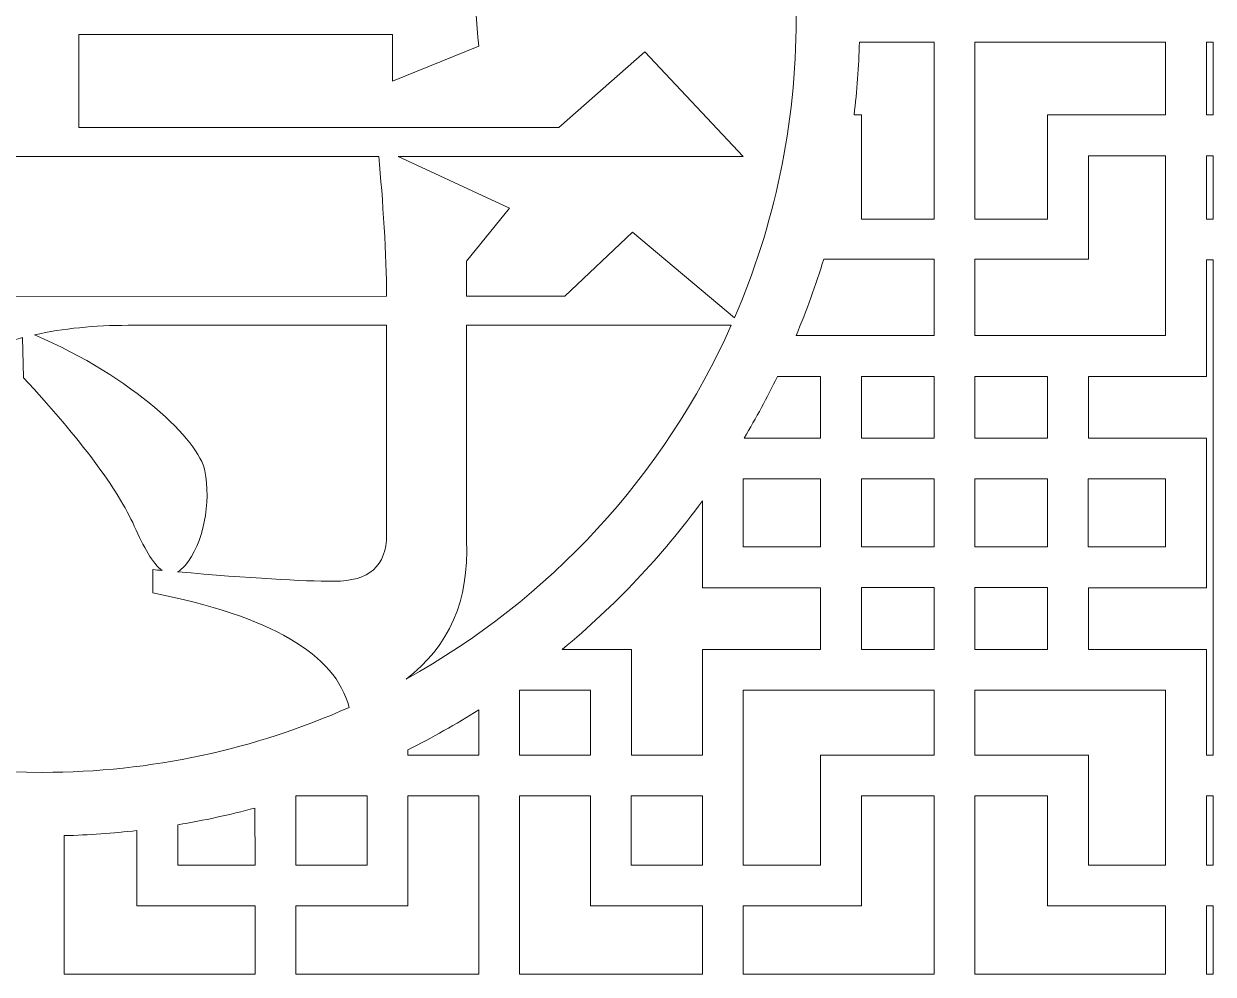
# Model space of a CAD drawing. Header units: centimetres. Extents: x -193 to 324, y -200 to 64.
# Drawn here: x 272 to 324.4, y -110 to -68.2 of the extents above; entities that cross this region are included whole.
import ezdxf

# ---------------------------------------------------------------- set-up
doc = ezdxf.new("R2010")
doc.units = ezdxf.units.CM
doc.header["$MEASUREMENT"] = 0
doc.layers.add('layer 1', color=7, linetype='Continuous')

msp = doc.modelspace()

# ---------------------------------------------------------------- linework, layer by layer
at = {"layer": 'layer 1', "color": 114, "lineweight": 9}
for points, knots in [([(241.86105, -56.05017), (240.44517, -59.74062), (239.66921, -63.74784), (239.66921, -67.93592), (239.66921, -67.93592), (239.66921, -76.98989), (243.29544, -85.19863), (249.17445, -91.18865), (249.17445, -91.18865), (249.23373, -89.27847), (249.26458, -87.60962), (249.26458, -86.18448), (249.26458, -86.18448), (249.26458, -83.70149), (249.17207, -80.92314), (248.99861, -77.84948), (248.99861, -77.84948), (248.99861, -77.84948), (252.79146, -79.89494), (252.79146, -79.89494), (252.79146, -79.89494), (252.79146, -79.89494), (263.08303, -79.89494), (263.08303, -79.89494), (263.08303, -79.89494), (263.08303, -79.89494), (264.71349, -77.84948), (264.71349, -77.84948), (264.71349, -77.84948), (264.71349, -77.84948), (268.88091, -80.18392), (268.88091, -80.18392), (268.88091, -80.18392), (268.88091, -80.18392), (288.02563, -80.15746), (288.02563, -80.15746), (288.02563, -80.15746), (288.02563, -78.4085), (287.85691, -75.86062), (287.68452, -73.99918), (287.68452, -73.99918), (287.68452, -73.99918), (249.80807, -73.99919), (249.80807, -73.99919), (249.80807, -73.99919), (247.81914, -73.99919), (246.01522, -74.26171), (244.38475, -74.77581), (244.38475, -74.77581), (244.38475, -74.77581), (242.22237, -72.7194), (242.22237, -72.7194), (242.22237, -72.7194), (242.22237, -72.7194), (270.94625, -72.7194), (270.94625, -72.7194), (270.94625, -72.7194), (270.94625, -72.7194), (270.94625, -68.61753), (270.94625, -68.61753), (270.94625, -68.61753), (270.94625, -68.61753), (257.12779, -68.61753), (257.12779, -68.61753), (257.12779, -68.61753), (257.12779, -68.61753), (257.12779, -70.15984), (257.12779, -70.15984), (257.12779, -70.15984), (257.12779, -70.15984), (253.05742, -70.92552), (253.05742, -70.92552), (253.05742, -70.92552), (253.24244, -68.86912), (253.33495, -66.91116), (253.33495, -65.02976), (253.33495, -65.02976), (253.33495, -63.14837), (253.24244, -61.17948), (253.05742, -59.13401), (253.05742, -59.13401), (253.05742, -59.13401), (256.85027, -60.66537), (256.85027, -60.66537), (256.85027, -60.66537), (256.85027, -60.66537), (270.94625, -60.66537), (270.94625, -60.66537), (270.94625, -60.66537), (270.94625, -60.66537), (270.94625, -57.07761), (270.94625, -57.07761), (270.94625, -57.07761), (270.94625, -57.07761), (251.42696, -57.07761), (251.42696, -57.07761), (251.42696, -57.07761), (249.44961, -57.07761), (246.53827, -57.75107), (244.91938, -58.26517), (244.91938, -58.26517), (244.91938, -58.26517), (241.86105, -56.05017), (241.86105, -56.05017)], [0, 0, 0, 0, 0.03703704, 0.03703704, 0.03703704, 0.03703704, 0.07407407, 0.07407407, 0.07407407, 0.07407407, 0.11111111, 0.11111111, 0.11111111, 0.11111111, 0.14814815, 0.14814815, 0.14814815, 0.14814815, 0.18518519, 0.18518519, 0.18518519, 0.18518519, 0.22222222, 0.22222222, 0.22222222, 0.22222222, 0.25925926, 0.25925926, 0.25925926, 0.25925926, 0.2962963, 0.2962963, 0.2962963, 0.2962963, 0.33333333, 0.33333333, 0.33333333, 0.33333333, 0.37037037, 0.37037037, 0.37037037, 0.37037037, 0.40740741, 0.40740741, 0.40740741, 0.40740741, 0.44444444, 0.44444444, 0.44444444, 0.44444444, 0.48148148, 0.48148148, 0.48148148, 0.48148148, 0.51851852, 0.51851852, 0.51851852, 0.51851852, 0.55555556, 0.55555556, 0.55555556, 0.55555556, 0.59259259, 0.59259259, 0.59259259, 0.59259259, 0.62962963, 0.62962963, 0.62962963, 0.62962963, 0.66666667, 0.66666667, 0.66666667, 0.66666667, 0.7037037, 0.7037037, 0.7037037, 0.7037037, 0.74074074, 0.74074074, 0.74074074, 0.74074074, 0.77777778, 0.77777778, 0.77777778, 0.77777778, 0.81481481, 0.81481481, 0.81481481, 0.81481481, 0.85185185, 0.85185185, 0.85185185, 0.85185185, 0.88888889, 0.88888889, 0.88888889, 0.88888889, 0.92592593, 0.92592593, 0.92592593, 0.92592593, 1, 1, 1, 1]), ([(304.55535, -57.99722), (305.539, -61.13535), (306.06921, -64.47385), (306.06921, -67.93592), (306.06921, -67.93592), (306.06921, -72.61558), (305.10046, -77.06944), (303.35263, -81.10785), (303.35263, -81.10785), (303.35263, -81.10785), (298.86068, -77.33538), (298.86068, -77.33538), (298.86068, -77.33538), (298.86068, -77.33538), (295.87728, -80.15746), (295.87728, -80.15746), (295.87728, -80.15746), (295.87728, -80.15746), (291.54094, -80.15746), (291.54094, -80.15746), (291.54094, -80.15746), (291.54094, -80.15746), (291.54094, -78.61516), (291.54094, -78.61516), (291.54094, -78.61516), (291.54094, -78.61516), (293.44097, -76.27343), (293.44097, -76.27343), (293.44097, -76.27343), (293.44097, -76.27343), (288.5313, -73.99919), (288.5313, -73.99919), (288.5313, -73.99919), (288.5313, -73.99919), (303.7405, -73.99919), (303.7405, -73.99919), (303.7405, -73.99919), (303.7405, -73.99919), (299.40416, -69.38322), (299.40416, -69.38322), (299.40416, -69.38322), (299.40416, -69.38322), (295.61131, -72.7194), (295.61131, -72.7194), (295.61131, -72.7194), (295.61131, -72.7194), (274.47313, -72.7194), (274.47313, -72.7194), (274.47313, -72.7194), (274.47313, -72.7194), (274.47313, -68.61753), (274.47313, -68.61753), (274.47313, -68.61753), (274.47313, -68.61753), (288.29159, -68.61753), (288.29159, -68.61753), (288.29159, -68.61753), (288.29159, -68.61753), (288.29159, -70.67394), (288.29159, -70.67394), (288.29159, -70.67394), (288.29159, -70.67394), (292.08444, -69.13163), (292.08444, -69.13163), (292.08444, -69.13163), (291.89941, -67.07523), (291.81847, -64.94226), (291.81847, -62.72178), (291.81847, -62.72178), (291.81847, -62.72178), (293.43737, -61.69358), (293.43737, -61.69358), (293.43737, -61.69358), (293.43737, -61.69358), (289.64452, -58.61991), (289.64452, -58.61991), (289.64452, -58.61991), (289.64452, -58.61991), (288.02563, -60.66537), (288.02563, -60.66537), (288.02563, -60.66537), (288.02563, -60.66537), (274.47313, -60.66537), (274.47313, -60.66537), (274.47313, -60.66537), (274.47313, -60.66537), (274.47313, -57.07761), (274.47313, -57.07761), (274.47313, -57.07761), (274.47313, -57.07761), (296.42077, -57.07761), (296.42077, -57.07761), (296.42077, -57.07761), (296.42077, -57.07761), (293.98086, -62.72178), (293.98086, -62.72178), (293.98086, -62.72178), (293.98086, -62.72178), (294.7903, -63.23588), (294.7903, -63.23588), (294.7903, -63.23588), (297.10059, -59.96281), (301.59053, -58.26916), (304.55535, -57.99722)], [0, 0, 0, 0, 0.03703704, 0.03703704, 0.03703704, 0.03703704, 0.07407407, 0.07407407, 0.07407407, 0.07407407, 0.11111111, 0.11111111, 0.11111111, 0.11111111, 0.14814815, 0.14814815, 0.14814815, 0.14814815, 0.18518519, 0.18518519, 0.18518519, 0.18518519, 0.22222222, 0.22222222, 0.22222222, 0.22222222, 0.25925926, 0.25925926, 0.25925926, 0.25925926, 0.2962963, 0.2962963, 0.2962963, 0.2962963, 0.33333333, 0.33333333, 0.33333333, 0.33333333, 0.37037037, 0.37037037, 0.37037037, 0.37037037, 0.40740741, 0.40740741, 0.40740741, 0.40740741, 0.44444444, 0.44444444, 0.44444444, 0.44444444, 0.48148148, 0.48148148, 0.48148148, 0.48148148, 0.51851852, 0.51851852, 0.51851852, 0.51851852, 0.55555556, 0.55555556, 0.55555556, 0.55555556, 0.59259259, 0.59259259, 0.59259259, 0.59259259, 0.62962963, 0.62962963, 0.62962963, 0.62962963, 0.66666667, 0.66666667, 0.66666667, 0.66666667, 0.7037037, 0.7037037, 0.7037037, 0.7037037, 0.74074074, 0.74074074, 0.74074074, 0.74074074, 0.77777778, 0.77777778, 0.77777778, 0.77777778, 0.81481481, 0.81481481, 0.81481481, 0.81481481, 0.85185185, 0.85185185, 0.85185185, 0.85185185, 0.88888889, 0.88888889, 0.88888889, 0.88888889, 0.92592593, 0.92592593, 0.92592593, 0.92592593, 1, 1, 1, 1]), ([(308.85486, -68.96263), (308.85486, -68.96263), (312.14277, -68.96267), (312.14277, -68.96267), (312.14277, -68.96267), (312.14277, -68.96267), (312.14277, -76.75267), (312.14277, -76.75267), (312.14277, -76.75267), (312.14277, -76.75267), (308.94527, -76.75267), (308.94527, -76.75267), (308.94527, -76.75267), (308.94527, -76.75267), (308.94527, -72.16267), (308.94527, -72.16267), (308.94527, -72.16267), (308.94527, -72.16267), (308.62361, -72.16268), (308.62361, -72.16268), (308.62361, -72.16268), (308.74688, -71.10921), (308.82463, -70.04184), (308.85486, -68.96263)], [0, 0, 0, 0, 0.14285714, 0.14285714, 0.14285714, 0.14285714, 0.28571429, 0.28571429, 0.28571429, 0.28571429, 0.42857143, 0.42857143, 0.42857143, 0.42857143, 0.57142857, 0.57142857, 0.57142857, 0.57142857, 0.71428571, 0.71428571, 0.71428571, 0.71428571, 1, 1, 1, 1]), ([(313.94233, -68.96267), (313.94233, -68.96267), (313.94233, -76.75267), (313.94233, -76.75267), (313.94233, -76.75267), (313.94233, -76.75267), (317.13983, -76.75267), (317.13983, -76.75267), (317.13983, -76.75267), (317.13983, -76.75267), (317.13983, -72.16267), (317.13983, -72.16267), (317.13983, -72.16267), (317.13983, -72.16267), (322.34733, -72.16267), (322.34733, -72.16267), (322.34733, -72.16267), (322.34733, -72.16267), (322.34733, -68.96267), (322.34733, -68.96267), (322.34733, -68.96267), (322.34733, -68.96267), (313.94233, -68.96267), (313.94233, -68.96267)], [0, 0, 0, 0, 0.14285714, 0.14285714, 0.14285714, 0.14285714, 0.28571429, 0.28571429, 0.28571429, 0.28571429, 0.42857143, 0.42857143, 0.42857143, 0.42857143, 0.57142857, 0.57142857, 0.57142857, 0.57142857, 0.71428571, 0.71428571, 0.71428571, 0.71428571, 1, 1, 1, 1]), ([(324.44187, -72.16272), (324.44187, -72.16272), (324.14733, -72.16267), (324.14733, -72.16267), (324.14733, -72.16267), (324.14733, -72.16267), (324.14733, -68.96267), (324.14733, -68.96267), (324.14733, -68.96267), (324.14733, -68.96267), (324.44187, -68.96267), (324.44187, -68.96267), (324.44187, -68.96267), (324.44187, -68.96267), (324.44187, -72.16272), (324.44187, -72.16272)], [0, 0, 0, 0, 0.2, 0.2, 0.2, 0.2, 0.4, 0.4, 0.4, 0.4, 0.6, 0.6, 0.6, 0.6, 1, 1, 1, 1]), ([(322.34483, -81.88766), (322.34483, -81.88766), (322.34483, -73.96267), (322.34483, -73.96267), (322.34483, -73.96267), (322.34483, -73.96267), (318.9408, -73.96267), (318.9408, -73.96267), (318.9408, -73.96267), (318.9408, -73.96267), (318.94233, -78.51892), (318.94233, -78.51892), (318.94233, -78.51892), (318.94233, -78.51892), (313.94233, -78.51892), (313.94233, -78.51892), (313.94233, -78.51892), (313.94233, -78.51892), (313.94233, -81.88766), (313.94233, -81.88766), (313.94233, -81.88766), (313.94233, -81.88766), (322.34483, -81.88766), (322.34483, -81.88766)], [0, 0, 0, 0, 0.14285714, 0.14285714, 0.14285714, 0.14285714, 0.28571429, 0.28571429, 0.28571429, 0.28571429, 0.42857143, 0.42857143, 0.42857143, 0.42857143, 0.57142857, 0.57142857, 0.57142857, 0.57142857, 0.71428571, 0.71428571, 0.71428571, 0.71428571, 1, 1, 1, 1]), ([(324.44187, -76.75274), (324.44187, -76.75274), (324.14733, -76.75267), (324.14733, -76.75267), (324.14733, -76.75267), (324.14733, -76.75267), (324.14733, -73.96267), (324.14733, -73.96267), (324.14733, -73.96267), (324.14733, -73.96267), (324.44187, -73.96267), (324.44187, -73.96267), (324.44187, -73.96267), (324.44187, -73.96267), (324.44187, -76.75274), (324.44187, -76.75274)], [0, 0, 0, 0, 0.2, 0.2, 0.2, 0.2, 0.4, 0.4, 0.4, 0.4, 0.6, 0.6, 0.6, 0.6, 1, 1, 1, 1]), ([(306.06487, -81.88772), (306.06487, -81.88772), (312.14277, -81.88766), (312.14277, -81.88766), (312.14277, -81.88766), (312.14277, -81.88766), (312.14277, -78.51892), (312.14277, -78.51892), (312.14277, -78.51892), (312.14277, -78.51892), (307.2879, -78.51889), (307.2879, -78.51889), (307.2879, -78.51889), (306.93508, -79.66734), (306.52635, -80.79135), (306.06487, -81.88772)], [0, 0, 0, 0, 0.2, 0.2, 0.2, 0.2, 0.4, 0.4, 0.4, 0.4, 0.6, 0.6, 0.6, 0.6, 1, 1, 1, 1]), ([(324.44187, -100.3776), (324.44187, -100.3776), (324.14733, -100.37767), (324.14733, -100.37767), (324.14733, -100.37767), (324.14733, -100.37767), (324.14733, -95.71517), (324.14733, -95.71517), (324.14733, -95.71517), (324.14733, -95.71517), (318.94233, -95.71766), (318.94233, -95.71766), (318.94233, -95.71766), (318.94233, -95.71766), (318.94233, -92.99766), (318.94233, -92.99766), (318.94233, -92.99766), (318.94233, -92.99766), (324.14733, -92.99767), (324.14733, -92.99767), (324.14733, -92.99767), (324.14733, -92.99767), (324.14733, -86.40266), (324.14733, -86.40266), (324.14733, -86.40266), (324.14733, -86.40266), (318.94233, -86.40267), (318.94233, -86.40267), (318.94233, -86.40267), (318.94233, -86.40267), (318.94233, -83.69016), (318.94233, -83.69016), (318.94233, -83.69016), (318.94233, -83.69016), (324.14733, -83.69016), (324.14733, -83.69016), (324.14733, -83.69016), (324.14733, -83.69016), (324.14733, -78.55266), (324.14733, -78.55266), (324.14733, -78.55266), (324.14733, -78.55266), (324.44187, -78.55265), (324.44187, -78.55265), (324.44187, -78.55265), (324.44187, -78.55265), (324.44187, -100.3776), (324.44187, -100.3776)], [0, 0, 0, 0, 0.07692308, 0.07692308, 0.07692308, 0.07692308, 0.15384615, 0.15384615, 0.15384615, 0.15384615, 0.23076923, 0.23076923, 0.23076923, 0.23076923, 0.30769231, 0.30769231, 0.30769231, 0.30769231, 0.38461538, 0.38461538, 0.38461538, 0.38461538, 0.46153846, 0.46153846, 0.46153846, 0.46153846, 0.53846154, 0.53846154, 0.53846154, 0.53846154, 0.61538462, 0.61538462, 0.61538462, 0.61538462, 0.69230769, 0.69230769, 0.69230769, 0.69230769, 0.76923077, 0.76923077, 0.76923077, 0.76923077, 0.84615385, 0.84615385, 0.84615385, 0.84615385, 1, 1, 1, 1]), ([(252.68826, -94.29838), (258.28148, -98.58693), (265.27827, -101.13592), (272.86921, -101.13592), (272.86921, -101.13592), (277.67802, -101.13592), (282.24841, -100.11296), (286.37456, -98.27284), (286.37456, -98.27284), (285.7819, -95.92246), (282.89788, -94.24461), (277.72249, -93.22875), (277.72249, -93.22875), (277.72249, -93.22875), (277.72249, -92.20055), (277.72249, -92.20055), (277.72249, -92.20055), (277.86386, -92.21359), (278.00369, -92.22638), (278.14191, -92.23891), (278.14191, -92.23891), (277.72226, -91.9439), (277.3216, -91.20459), (276.91305, -90.28635), (276.91305, -90.28635), (276.18736, -88.6553), (274.55408, -86.47981), (272.03323, -83.74523), (272.03323, -83.74523), (272.03323, -83.74523), (271.99329, -81.98011), (271.99329, -81.98011), (271.99329, -81.98011), (271.72863, -82.04795), (271.46827, -82.12219), (271.21221, -82.20293), (271.21221, -82.20293), (271.21221, -82.20293), (269.26955, -80.5205), (269.26955, -80.5205), (269.26955, -80.5205), (269.26955, -80.5205), (266.87588, -82.20293), (266.87588, -82.20293), (266.87588, -82.20293), (266.87588, -86.3048), (266.96838, -89.98007), (267.15341, -93.22875), (267.15341, -93.22875), (267.15341, -93.22875), (263.36056, -94.77106), (263.36056, -94.77106), (263.36056, -94.77106), (263.36056, -94.77106), (263.36056, -91.68645), (263.36056, -91.68645), (263.36056, -91.68645), (263.36056, -91.68645), (252.79146, -91.68645), (252.79146, -91.68645), (252.79146, -91.68645), (252.79146, -91.68645), (252.79146, -94.25696), (252.79146, -94.25696), (252.79146, -94.25696), (252.79146, -94.25696), (252.68826, -94.29838), (252.68826, -94.29838)], [0, 0, 0, 0, 0.05555556, 0.05555556, 0.05555556, 0.05555556, 0.11111111, 0.11111111, 0.11111111, 0.11111111, 0.16666667, 0.16666667, 0.16666667, 0.16666667, 0.22222222, 0.22222222, 0.22222222, 0.22222222, 0.27777778, 0.27777778, 0.27777778, 0.27777778, 0.33333333, 0.33333333, 0.33333333, 0.33333333, 0.38888889, 0.38888889, 0.38888889, 0.38888889, 0.44444444, 0.44444444, 0.44444444, 0.44444444, 0.5, 0.5, 0.5, 0.5, 0.55555556, 0.55555556, 0.55555556, 0.55555556, 0.61111111, 0.61111111, 0.61111111, 0.61111111, 0.66666667, 0.66666667, 0.66666667, 0.66666667, 0.72222222, 0.72222222, 0.72222222, 0.72222222, 0.77777778, 0.77777778, 0.77777778, 0.77777778, 0.83333333, 0.83333333, 0.83333333, 0.83333333, 0.88888889, 0.88888889, 0.88888889, 0.88888889, 1, 1, 1, 1]), ([(272.51044, -81.85691), (273.78683, -81.57563), (275.16031, -81.43725), (276.63552, -81.43725), (276.63552, -81.43725), (276.63552, -81.43725), (288.02563, -81.43725), (288.02563, -81.43725), (288.02563, -81.43725), (288.02563, -81.43725), (288.02563, -90.66919), (288.02563, -90.66919), (288.02563, -90.66919), (288.02563, -92.03648), (287.25087, -92.71465), (285.71291, -92.71465), (285.71291, -92.71465), (284.32779, -92.71465), (282.03283, -92.58156), (278.81958, -92.2994), (278.81958, -92.2994), (278.92629, -92.2416), (279.03489, -92.15054), (279.14572, -92.02265), (279.14572, -92.02265), (279.95846, -91.08481), (280.29558, -89.21549), (280.02364, -87.8471), (280.02364, -87.8471), (279.76239, -86.53253), (276.90838, -83.73293), (272.51044, -81.85691)], [0, 0, 0, 0, 0.11111111, 0.11111111, 0.11111111, 0.11111111, 0.22222222, 0.22222222, 0.22222222, 0.22222222, 0.33333333, 0.33333333, 0.33333333, 0.33333333, 0.44444444, 0.44444444, 0.44444444, 0.44444444, 0.55555556, 0.55555556, 0.55555556, 0.55555556, 0.66666667, 0.66666667, 0.66666667, 0.66666667, 0.77777778, 0.77777778, 0.77777778, 0.77777778, 1, 1, 1, 1]), ([(288.8827, -97.02428), (290.78741, -95.58598), (291.67651, -93.55003), (291.54094, -90.92077), (291.54094, -90.92077), (291.54094, -90.92077), (291.54094, -81.43725), (291.54094, -81.43725), (291.54094, -81.43725), (291.54094, -81.43725), (303.20774, -81.43725), (303.20774, -81.43725), (303.20774, -81.43725), (300.25477, -88.06117), (295.19617, -93.54054), (288.8827, -97.02428)], [0, 0, 0, 0, 0.2, 0.2, 0.2, 0.2, 0.4, 0.4, 0.4, 0.4, 0.6, 0.6, 0.6, 0.6, 1, 1, 1, 1]), ([(303.77671, -86.40271), (303.77671, -86.40271), (307.14277, -86.40267), (307.14277, -86.40267), (307.14277, -86.40267), (307.14277, -86.40267), (307.14277, -83.69016), (307.14277, -83.69016), (307.14277, -83.69016), (307.14277, -83.69016), (305.24683, -83.6902), (305.24683, -83.6902), (305.24683, -83.6902), (304.79476, -84.61735), (304.304, -85.52223), (303.77671, -86.40271)], [0, 0, 0, 0, 0.2, 0.2, 0.2, 0.2, 0.4, 0.4, 0.4, 0.4, 0.6, 0.6, 0.6, 0.6, 1, 1, 1, 1]), ([(308.94277, -83.68767), (308.94277, -83.68767), (312.14277, -83.68767), (312.14277, -83.68767), (312.14277, -83.68767), (312.14277, -83.68767), (312.14277, -86.40267), (312.14277, -86.40267), (312.14277, -86.40267), (312.14277, -86.40267), (308.94277, -86.40267), (308.94277, -86.40267), (308.94277, -86.40267), (308.94277, -86.40267), (308.94277, -83.68767), (308.94277, -83.68767)], [0, 0, 0, 0, 0.2, 0.2, 0.2, 0.2, 0.4, 0.4, 0.4, 0.4, 0.6, 0.6, 0.6, 0.6, 1, 1, 1, 1]), ([(317.14233, -83.68767), (317.14233, -83.68767), (313.94233, -83.68767), (313.94233, -83.68767), (313.94233, -83.68767), (313.94233, -83.68767), (313.94233, -86.40267), (313.94233, -86.40267), (313.94233, -86.40267), (313.94233, -86.40267), (317.14233, -86.40267), (317.14233, -86.40267), (317.14233, -86.40267), (317.14233, -86.40267), (317.14233, -83.68767), (317.14233, -83.68767)], [0, 0, 0, 0, 0.2, 0.2, 0.2, 0.2, 0.4, 0.4, 0.4, 0.4, 0.6, 0.6, 0.6, 0.6, 1, 1, 1, 1]), ([(303.74027, -88.20267), (303.74027, -88.20267), (307.14777, -88.20267), (307.14777, -88.20267), (307.14777, -88.20267), (307.14777, -88.20267), (307.14777, -91.19266), (307.14777, -91.19266), (307.14777, -91.19266), (307.14777, -91.19266), (303.74027, -91.19266), (303.74027, -91.19266), (303.74027, -91.19266), (303.74027, -91.19266), (303.74027, -88.20267), (303.74027, -88.20267)], [0, 0, 0, 0, 0.2, 0.2, 0.2, 0.2, 0.4, 0.4, 0.4, 0.4, 0.6, 0.6, 0.6, 0.6, 1, 1, 1, 1]), ([(308.94277, -88.20267), (308.94277, -88.20267), (312.14277, -88.20267), (312.14277, -88.20267), (312.14277, -88.20267), (312.14277, -88.20267), (312.14277, -91.19766), (312.14277, -91.19766), (312.14277, -91.19766), (312.14277, -91.19766), (308.94277, -91.19766), (308.94277, -91.19766), (308.94277, -91.19766), (308.94277, -91.19766), (308.94277, -88.20267), (308.94277, -88.20267)], [0, 0, 0, 0, 0.2, 0.2, 0.2, 0.2, 0.4, 0.4, 0.4, 0.4, 0.6, 0.6, 0.6, 0.6, 1, 1, 1, 1]), ([(317.14233, -88.20267), (317.14233, -88.20267), (313.94233, -88.20267), (313.94233, -88.20267), (313.94233, -88.20267), (313.94233, -88.20267), (313.94233, -91.19766), (313.94233, -91.19766), (313.94233, -91.19766), (313.94233, -91.19766), (317.14233, -91.19766), (317.14233, -91.19766), (317.14233, -91.19766), (317.14233, -91.19766), (317.14233, -88.20267), (317.14233, -88.20267)], [0, 0, 0, 0, 0.2, 0.2, 0.2, 0.2, 0.4, 0.4, 0.4, 0.4, 0.6, 0.6, 0.6, 0.6, 1, 1, 1, 1]), ([(322.34483, -88.20267), (322.34483, -88.20267), (318.93733, -88.20267), (318.93733, -88.20267), (318.93733, -88.20267), (318.93733, -88.20267), (318.93733, -91.19266), (318.93733, -91.19266), (318.93733, -91.19266), (318.93733, -91.19266), (322.34483, -91.19266), (322.34483, -91.19266), (322.34483, -91.19266), (322.34483, -91.19266), (322.34483, -88.20267), (322.34483, -88.20267)], [0, 0, 0, 0, 0.2, 0.2, 0.2, 0.2, 0.4, 0.4, 0.4, 0.4, 0.6, 0.6, 0.6, 0.6, 1, 1, 1, 1]), ([(295.76298, -95.71769), (295.76298, -95.71769), (298.82274, -95.71766), (298.82274, -95.71766), (298.82274, -95.71766), (298.82274, -95.71766), (298.81027, -100.37767), (298.81027, -100.37767), (298.81027, -100.37767), (298.81027, -100.37767), (301.93777, -100.37767), (301.93777, -100.37767), (301.93777, -100.37767), (301.93777, -100.37767), (301.93777, -95.71517), (301.93777, -95.71517), (301.93777, -95.71517), (301.93777, -95.71517), (307.14277, -95.71766), (307.14277, -95.71766), (307.14277, -95.71766), (307.14277, -95.71766), (307.14277, -92.99766), (307.14277, -92.99766), (307.14277, -92.99766), (307.14277, -92.99766), (301.93777, -92.99767), (301.93777, -92.99767), (301.93777, -92.99767), (301.93777, -92.99767), (301.93793, -89.1744), (301.93793, -89.1744), (301.93793, -89.1744), (300.15911, -91.60465), (298.08291, -93.80363), (295.76298, -95.71769)], [0, 0, 0, 0, 0.1, 0.1, 0.1, 0.1, 0.2, 0.2, 0.2, 0.2, 0.3, 0.3, 0.3, 0.3, 0.4, 0.4, 0.4, 0.4, 0.5, 0.5, 0.5, 0.5, 0.6, 0.6, 0.6, 0.6, 0.7, 0.7, 0.7, 0.7, 0.8, 0.8, 0.8, 0.8, 1, 1, 1, 1]), ([(308.94277, -92.99517), (308.94277, -92.99517), (312.14277, -92.99517), (312.14277, -92.99517), (312.14277, -92.99517), (312.14277, -92.99517), (312.14277, -95.71766), (312.14277, -95.71766), (312.14277, -95.71766), (312.14277, -95.71766), (308.94277, -95.71766), (308.94277, -95.71766), (308.94277, -95.71766), (308.94277, -95.71766), (308.94277, -92.99517), (308.94277, -92.99517)], [0, 0, 0, 0, 0.2, 0.2, 0.2, 0.2, 0.4, 0.4, 0.4, 0.4, 0.6, 0.6, 0.6, 0.6, 1, 1, 1, 1]), ([(317.14233, -92.99517), (317.14233, -92.99517), (313.94233, -92.99517), (313.94233, -92.99517), (313.94233, -92.99517), (313.94233, -92.99517), (313.94233, -95.71766), (313.94233, -95.71766), (313.94233, -95.71766), (313.94233, -95.71766), (317.14233, -95.71766), (317.14233, -95.71766), (317.14233, -95.71766), (317.14233, -95.71766), (317.14233, -92.99517), (317.14233, -92.99517)], [0, 0, 0, 0, 0.2, 0.2, 0.2, 0.2, 0.4, 0.4, 0.4, 0.4, 0.6, 0.6, 0.6, 0.6, 1, 1, 1, 1]), ([(293.87527, -97.51517), (293.87527, -97.51517), (297.00777, -97.51517), (297.00777, -97.51517), (297.00777, -97.51517), (297.00777, -97.51517), (297.00777, -100.37267), (297.00777, -100.37267), (297.00777, -100.37267), (297.00777, -100.37267), (293.87527, -100.37267), (293.87527, -100.37267), (293.87527, -100.37267), (293.87527, -100.37267), (293.87527, -97.51517), (293.87527, -97.51517)], [0, 0, 0, 0, 0.2, 0.2, 0.2, 0.2, 0.4, 0.4, 0.4, 0.4, 0.6, 0.6, 0.6, 0.6, 1, 1, 1, 1]), ([(307.14277, -100.37267), (307.14277, -100.37267), (312.14277, -100.37767), (312.14277, -100.37767), (312.14277, -100.37767), (312.14277, -100.37767), (312.14277, -97.51767), (312.14277, -97.51767), (312.14277, -97.51767), (312.14277, -97.51767), (303.74027, -97.51767), (303.74027, -97.51767), (303.74027, -97.51767), (303.74027, -97.51767), (303.74027, -105.22017), (303.74027, -105.22017), (303.74027, -105.22017), (303.74027, -105.22017), (307.14277, -105.22017), (307.14277, -105.22017), (307.14277, -105.22017), (307.14277, -105.22017), (307.14277, -100.37267), (307.14277, -100.37267)], [0, 0, 0, 0, 0.14285714, 0.14285714, 0.14285714, 0.14285714, 0.28571429, 0.28571429, 0.28571429, 0.28571429, 0.42857143, 0.42857143, 0.42857143, 0.42857143, 0.57142857, 0.57142857, 0.57142857, 0.57142857, 0.71428571, 0.71428571, 0.71428571, 0.71428571, 1, 1, 1, 1]), ([(318.94233, -100.37267), (318.94233, -100.37267), (313.94233, -100.37767), (313.94233, -100.37767), (313.94233, -100.37767), (313.94233, -100.37767), (313.94233, -97.51767), (313.94233, -97.51767), (313.94233, -97.51767), (313.94233, -97.51767), (322.34483, -97.51767), (322.34483, -97.51767), (322.34483, -97.51767), (322.34483, -97.51767), (322.34483, -105.22017), (322.34483, -105.22017), (322.34483, -105.22017), (322.34483, -105.22017), (318.94233, -105.22017), (318.94233, -105.22017), (318.94233, -105.22017), (318.94233, -105.22017), (318.94233, -100.37267), (318.94233, -100.37267)], [0, 0, 0, 0, 0.14285714, 0.14285714, 0.14285714, 0.14285714, 0.28571429, 0.28571429, 0.28571429, 0.28571429, 0.42857143, 0.42857143, 0.42857143, 0.42857143, 0.57142857, 0.57142857, 0.57142857, 0.57142857, 0.71428571, 0.71428571, 0.71428571, 0.71428571, 1, 1, 1, 1]), ([(288.96528, -100.14464), (288.96528, -100.14464), (288.96527, -100.37267), (288.96527, -100.37267), (288.96527, -100.37267), (288.96527, -100.37267), (292.09527, -100.37267), (292.09527, -100.37267), (292.09527, -100.37267), (292.09527, -100.37267), (292.09531, -98.37583), (292.09531, -98.37583), (292.09531, -98.37583), (291.08488, -99.01545), (290.04043, -99.60618), (288.96528, -100.14464)], [0, 0, 0, 0, 0.2, 0.2, 0.2, 0.2, 0.4, 0.4, 0.4, 0.4, 0.6, 0.6, 0.6, 0.6, 1, 1, 1, 1]), ([(284.03277, -102.17267), (284.03277, -102.17267), (287.16527, -102.17267), (287.16527, -102.17267), (287.16527, -102.17267), (287.16527, -102.17267), (287.16527, -105.22017), (287.16527, -105.22017), (287.16527, -105.22017), (287.16527, -105.22017), (284.03277, -105.22017), (284.03277, -105.22017), (284.03277, -105.22017), (284.03277, -105.22017), (284.03277, -102.17267), (284.03277, -102.17267)], [0, 0, 0, 0, 0.2, 0.2, 0.2, 0.2, 0.4, 0.4, 0.4, 0.4, 0.6, 0.6, 0.6, 0.6, 1, 1, 1, 1]), ([(288.96527, -107.02017), (288.96527, -107.02017), (288.96527, -102.17517), (288.96527, -102.17517), (288.96527, -102.17517), (288.96527, -102.17517), (292.09527, -102.17517), (292.09527, -102.17517), (292.09527, -102.17517), (292.09527, -102.17517), (292.09527, -110.03017), (292.09527, -110.03017), (292.09527, -110.03017), (292.09527, -110.03017), (284.03277, -110.03017), (284.03277, -110.03017), (284.03277, -110.03017), (284.03277, -110.03017), (284.03277, -107.02017), (284.03277, -107.02017), (284.03277, -107.02017), (284.03277, -107.02017), (288.96527, -107.02017), (288.96527, -107.02017)], [0, 0, 0, 0, 0.14285714, 0.14285714, 0.14285714, 0.14285714, 0.28571429, 0.28571429, 0.28571429, 0.28571429, 0.42857143, 0.42857143, 0.42857143, 0.42857143, 0.57142857, 0.57142857, 0.57142857, 0.57142857, 0.71428571, 0.71428571, 0.71428571, 0.71428571, 1, 1, 1, 1]), ([(293.87527, -110.03017), (293.87527, -110.03017), (293.87527, -102.17517), (293.87527, -102.17517), (293.87527, -102.17517), (293.87527, -102.17517), (297.00778, -102.17517), (297.00778, -102.17517), (297.00778, -102.17517), (297.00778, -102.17517), (297.00527, -107.02017), (297.00527, -107.02017), (297.00527, -107.02017), (297.00527, -107.02017), (301.93777, -107.02017), (301.93777, -107.02017), (301.93777, -107.02017), (301.93777, -107.02017), (301.93777, -110.03017), (301.93777, -110.03017), (301.93777, -110.03017), (301.93777, -110.03017), (293.87527, -110.03017), (293.87527, -110.03017)], [0, 0, 0, 0, 0.14285714, 0.14285714, 0.14285714, 0.14285714, 0.28571429, 0.28571429, 0.28571429, 0.28571429, 0.42857143, 0.42857143, 0.42857143, 0.42857143, 0.57142857, 0.57142857, 0.57142857, 0.57142857, 0.71428571, 0.71428571, 0.71428571, 0.71428571, 1, 1, 1, 1]), ([(298.80527, -102.17267), (298.80527, -102.17267), (301.93777, -102.17267), (301.93777, -102.17267), (301.93777, -102.17267), (301.93777, -102.17267), (301.93777, -105.22017), (301.93777, -105.22017), (301.93777, -105.22017), (301.93777, -105.22017), (298.80527, -105.22017), (298.80527, -105.22017), (298.80527, -105.22017), (298.80527, -105.22017), (298.80527, -102.17267), (298.80527, -102.17267)], [0, 0, 0, 0, 0.2, 0.2, 0.2, 0.2, 0.4, 0.4, 0.4, 0.4, 0.6, 0.6, 0.6, 0.6, 1, 1, 1, 1]), ([(312.14277, -110.03017), (312.14277, -110.03017), (312.14277, -102.17517), (312.14277, -102.17517), (312.14277, -102.17517), (312.14277, -102.17517), (308.94277, -102.17517), (308.94277, -102.17517), (308.94277, -102.17517), (308.94277, -102.17517), (308.94527, -107.02017), (308.94527, -107.02017), (308.94527, -107.02017), (308.94527, -107.02017), (303.74027, -107.02017), (303.74027, -107.02017), (303.74027, -107.02017), (303.74027, -107.02017), (303.74027, -110.03017), (303.74027, -110.03017), (303.74027, -110.03017), (303.74027, -110.03017), (312.14277, -110.03017), (312.14277, -110.03017)], [0, 0, 0, 0, 0.14285714, 0.14285714, 0.14285714, 0.14285714, 0.28571429, 0.28571429, 0.28571429, 0.28571429, 0.42857143, 0.42857143, 0.42857143, 0.42857143, 0.57142857, 0.57142857, 0.57142857, 0.57142857, 0.71428571, 0.71428571, 0.71428571, 0.71428571, 1, 1, 1, 1]), ([(313.94233, -110.03017), (313.94233, -110.03017), (313.94233, -102.17517), (313.94233, -102.17517), (313.94233, -102.17517), (313.94233, -102.17517), (317.14233, -102.17517), (317.14233, -102.17517), (317.14233, -102.17517), (317.14233, -102.17517), (317.13983, -107.02017), (317.13983, -107.02017), (317.13983, -107.02017), (317.13983, -107.02017), (322.34483, -107.02017), (322.34483, -107.02017), (322.34483, -107.02017), (322.34483, -107.02017), (322.34483, -110.03017), (322.34483, -110.03017), (322.34483, -110.03017), (322.34483, -110.03017), (313.94233, -110.03017), (313.94233, -110.03017)], [0, 0, 0, 0, 0.14285714, 0.14285714, 0.14285714, 0.14285714, 0.28571429, 0.28571429, 0.28571429, 0.28571429, 0.42857143, 0.42857143, 0.42857143, 0.42857143, 0.57142857, 0.57142857, 0.57142857, 0.57142857, 0.71428571, 0.71428571, 0.71428571, 0.71428571, 1, 1, 1, 1]), ([(324.44187, -105.22017), (324.44187, -105.22017), (324.14733, -105.22017), (324.14733, -105.22017), (324.14733, -105.22017), (324.14733, -105.22017), (324.14733, -102.17267), (324.14733, -102.17267), (324.14733, -102.17267), (324.14733, -102.17267), (324.44187, -102.17266), (324.44187, -102.17266), (324.44187, -102.17266), (324.44187, -102.17266), (324.44187, -105.22017), (324.44187, -105.22017)], [0, 0, 0, 0, 0.2, 0.2, 0.2, 0.2, 0.4, 0.4, 0.4, 0.4, 0.6, 0.6, 0.6, 0.6, 1, 1, 1, 1]), ([(278.82778, -103.4449), (278.82778, -103.4449), (278.82777, -105.22017), (278.82777, -105.22017), (278.82777, -105.22017), (278.82777, -105.22017), (282.23027, -105.22017), (282.23027, -105.22017), (282.23027, -105.22017), (282.23027, -105.22017), (282.22856, -102.70679), (282.22856, -102.70679), (282.22856, -102.70679), (281.11535, -103.0058), (279.98082, -103.25277), (278.82778, -103.4449)], [0, 0, 0, 0, 0.2, 0.2, 0.2, 0.2, 0.4, 0.4, 0.4, 0.4, 0.6, 0.6, 0.6, 0.6, 1, 1, 1, 1]), ([(273.82776, -103.92341), (273.82776, -103.92341), (273.82777, -110.03017), (273.82777, -110.03017), (273.82777, -110.03017), (273.82777, -110.03017), (282.23027, -110.03017), (282.23027, -110.03017), (282.23027, -110.03017), (282.23027, -110.03017), (282.23027, -107.02017), (282.23027, -107.02017), (282.23027, -107.02017), (282.23027, -107.02017), (277.02528, -107.02017), (277.02528, -107.02017), (277.02528, -107.02017), (277.02528, -107.02017), (277.02701, -103.69833), (277.02701, -103.69833), (277.02701, -103.69833), (275.97375, -103.81951), (274.90664, -103.8952), (273.82776, -103.92341)], [0, 0, 0, 0, 0.14285714, 0.14285714, 0.14285714, 0.14285714, 0.28571429, 0.28571429, 0.28571429, 0.28571429, 0.42857143, 0.42857143, 0.42857143, 0.42857143, 0.57142857, 0.57142857, 0.57142857, 0.57142857, 0.71428571, 0.71428571, 0.71428571, 0.71428571, 1, 1, 1, 1]), ([(324.44187, -110.03017), (324.44187, -110.03017), (324.14733, -110.03017), (324.14733, -110.03017), (324.14733, -110.03017), (324.14733, -110.03017), (324.14733, -107.02017), (324.14733, -107.02017), (324.14733, -107.02017), (324.14733, -107.02017), (324.44187, -107.02017), (324.44187, -107.02017), (324.44187, -107.02017), (324.44187, -107.02017), (324.44187, -110.03017), (324.44187, -110.03017)], [0, 0, 0, 0, 0.2, 0.2, 0.2, 0.2, 0.4, 0.4, 0.4, 0.4, 0.6, 0.6, 0.6, 0.6, 1, 1, 1, 1])]:
    msp.add_open_spline(points, degree=3, knots=knots, dxfattribs=at)

doc.saveas('drawing.dxf')
